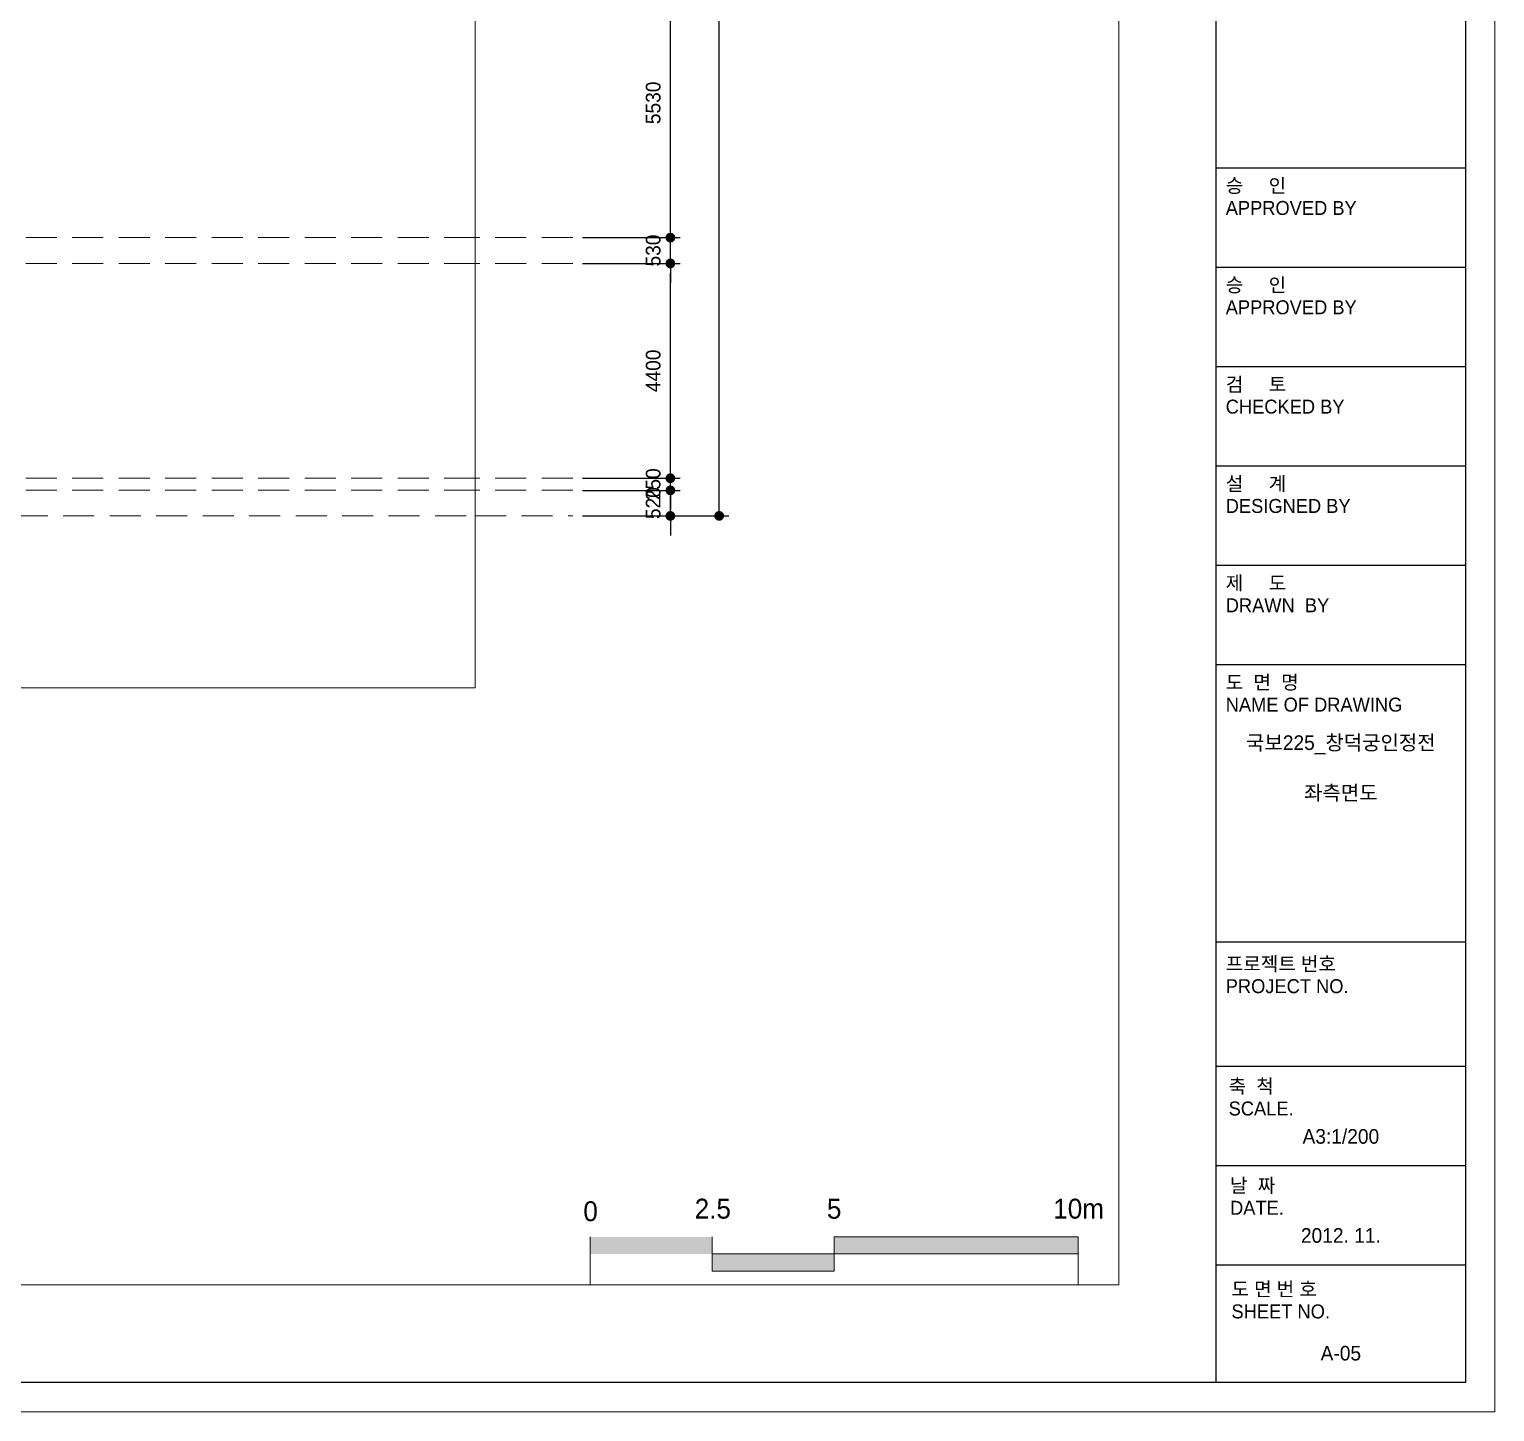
# Model space of a CAD drawing. Header units: millimetres. Extents: x -396231 to 224016, y 0 to 56679.
# Drawn here: x 103987 to 134016, y 0 to 28339 of the extents above; entities that cross this region are included whole.
import ezdxf
from ezdxf.enums import TextEntityAlignment as Align

# ---------------------------------------------------------------- set-up
doc = ezdxf.new("R2010")
doc.units = ezdxf.units.MM
doc.header["$XCLIPFRAME"] = 2
doc.linetypes.add('HIDDEN', pattern=[9.525, 6.35, -3.175])
doc.layers.add('dim', color=7, linetype='Continuous')
doc.layers.add('text', color=7, linetype='Continuous')
for name, color, linetype, lineweight in [('exdim', 1, 'HIDDEN', 9), ('IM', 2, 'Continuous', 9), ('scale', 7, 'Continuous', 9), ('WIPCO', 3, 'Continuous', 9)]:
    doc.layers.add(name, color=color, linetype=linetype, lineweight=lineweight)
doc.layers.add('Plot 설정선', color=251, linetype='Continuous', lineweight=9, plot=False)
doc.styles.add('WIPCO', font='')
doc.styles.get('WIPCO').set_extended_font_data('Dotum')
doc.dimstyles.new('WIPCO-DIM200', dxfattribs={"dimscale": 200, "dimtxt": 1.5, "dimasz": 1, "dimexe": 1, "dimexo": 1, "dimgap": 1, "dimtad": 1, "dimdec": 0, "dimrnd": 10, "dimzin": 0, "dimdsep": 46, "dimtxsty": 'WIPCO', "dimblk": 'DOT', "dimcen": 1, "dimdle": 2, "dimclrd": 256, "dimclre": 256, "dimclrt": 256, "dimadec": 0, "dimazin": 0, "dimtfac": 1, "dimtdec": 0, "dimtix": 1, "dimtmove": 2, "dimatfit": 3, "dimldrblk": 'DOT', "dimfxl": 0, "dimtolj": 1, "dimtzin": 0, "dimarcsym": 0})
picture_1 = doc.add_image_def('image3.jpg', size_in_pixel=(5000, 2422))

# ---------------------------------------------------------------- blocks, each defined once
blk = doc.blocks.new('_Dot')
at = {"color": 0, "linetype": 'ByBlock', "lineweight": -2}
blk.add_line((-0.5, 0), (-1, 0), dxfattribs=at)
at = {"color": 0, "linetype": 'ByBlock', "const_width": 0.5}
blk.add_lwpolyline([(-0.25, 0, 1), (0.25, 0, 1)], format="xyb", close=True, dxfattribs=at)
blk = doc.blocks.new('*D252')
at = {"layer": 'DEFPOINTS', "color": 0}
for p in [(115124, 18888), (117124, 18888), (115124, 18364)]:
    blk.add_point(p, dxfattribs=at)
at = {"layer": 'dim', "lineweight": -2}
for p, q in [((117124, 19088), (117124, 19288)), ((115324, 18888), (117324, 18888)), ((117124, 18364), (117124, 18888)), ((115324, 18364), (117324, 18364)), ((117124, 18164), (117124, 17964))]:
    blk.add_line(p, q, dxfattribs=at)
at = {"layer": 'dim', "lineweight": -2, "xscale": 200, "yscale": 200, "zscale": 200}
for p, rotation in [((117124, 18888), 270), ((117124, 18364), 90)]:
    blk.add_blockref('_Dot', p, dxfattribs=dict(at, rotation=rotation))
at = {"layer": 'dim', "insert": (116773, 18626), "char_height": 300, "attachment_point": 5, "rotation": 90, "style": 'WIPCO'}
blk.add_mtext('\\A1;520', dxfattribs=at)
blk = doc.blocks.new('*D253')
at = {"layer": 'DEFPOINTS', "color": 0}
for p in [(115124, 19136), (117124, 19136), (115124, 18888)]:
    blk.add_point(p, dxfattribs=at)
at = {"layer": 'dim', "lineweight": -2}
for p, q in [((117124, 19336), (117124, 19536)), ((115324, 19136), (117324, 19136)), ((117124, 18888), (117124, 19136)), ((115324, 18888), (117324, 18888)), ((117124, 18688), (117124, 18488))]:
    blk.add_line(p, q, dxfattribs=at)
at = {"layer": 'dim', "lineweight": -2, "xscale": 200, "yscale": 200, "zscale": 200}
for p, rotation in [((117124, 19136), 270), ((117124, 18888), 90)]:
    blk.add_blockref('_Dot', p, dxfattribs=dict(at, rotation=rotation))
at = {"layer": 'dim', "insert": (116773, 19012), "char_height": 300, "attachment_point": 5, "rotation": 90, "style": 'WIPCO'}
blk.add_mtext('\\A1;250', dxfattribs=at)
blk = doc.blocks.new('*D254')
at = {"layer": 'DEFPOINTS', "color": 0}
for p in [(115124, 23539), (117124, 23539), (115124, 19136)]:
    blk.add_point(p, dxfattribs=at)
at = {"layer": 'dim', "lineweight": -2}
for p, q in [((115324, 23539), (117324, 23539)), ((117124, 19336), (117124, 23339)), ((115324, 19136), (117324, 19136))]:
    blk.add_line(p, q, dxfattribs=at)
at = {"layer": 'dim', "lineweight": -2, "xscale": 200, "yscale": 200, "zscale": 200}
for p, rotation in [((117124, 23539), 90), ((117124, 19136), 270)]:
    blk.add_blockref('_Dot', p, dxfattribs=dict(at, rotation=rotation))
at = {"layer": 'dim', "insert": (116773, 21337), "char_height": 300, "attachment_point": 5, "rotation": 90, "style": 'WIPCO'}
blk.add_mtext('\\A1;4400', dxfattribs=at)
blk = doc.blocks.new('*D255')
at = {"layer": 'DEFPOINTS', "color": 0}
for p in [(115124, 24068), (117124, 24068), (115124, 23539)]:
    blk.add_point(p, dxfattribs=at)
at = {"layer": 'dim', "lineweight": -2}
for p, q in [((117124, 24268), (117124, 24468)), ((115324, 24068), (117324, 24068)), ((117124, 23539), (117124, 24068)), ((115324, 23539), (117324, 23539)), ((117124, 23339), (117124, 23139))]:
    blk.add_line(p, q, dxfattribs=at)
at = {"layer": 'dim', "lineweight": -2, "xscale": 200, "yscale": 200, "zscale": 200}
for p, rotation in [((117124, 24068), 270), ((117124, 23539), 90)]:
    blk.add_blockref('_Dot', p, dxfattribs=dict(at, rotation=rotation))
at = {"layer": 'dim', "insert": (116773, 23804), "char_height": 300, "attachment_point": 5, "rotation": 90, "style": 'WIPCO'}
blk.add_mtext('\\A1;530', dxfattribs=at)
blk = doc.blocks.new('*D256')
at = {"layer": 'DEFPOINTS', "color": 0}
for p in [(115124, 29594), (117124, 29594), (115124, 24068)]:
    blk.add_point(p, dxfattribs=at)
at = {"layer": 'dim', "lineweight": -2}
for p, q in [((115324, 29594), (117324, 29594)), ((117124, 24268), (117124, 29394)), ((115324, 24068), (117324, 24068))]:
    blk.add_line(p, q, dxfattribs=at)
at = {"layer": 'dim', "lineweight": -2, "xscale": 200, "yscale": 200, "zscale": 200}
for p, rotation in [((117124, 29594), 90), ((117124, 24068), 270)]:
    blk.add_blockref('_Dot', p, dxfattribs=dict(at, rotation=rotation))
at = {"layer": 'dim', "insert": (116773, 26831), "char_height": 300, "attachment_point": 5, "rotation": 90, "style": 'WIPCO'}
blk.add_mtext('\\A1;5530', dxfattribs=at)
blk = doc.blocks.new('*D273')
at = {"layer": 'DEFPOINTS', "color": 0}
for p in [(115124, 41430), (118124, 41430), (115124, 18364)]:
    blk.add_point(p, dxfattribs=at)
at = {"layer": 'dim', "lineweight": -2}
for p, q in [((115324, 41430), (118324, 41430)), ((118124, 18564), (118124, 41230)), ((115324, 18364), (118324, 18364))]:
    blk.add_line(p, q, dxfattribs=at)
at = {"layer": 'dim', "lineweight": -2, "xscale": 200, "yscale": 200, "zscale": 200}
for p, rotation in [((118124, 41430), 90), ((118124, 18364), 270)]:
    blk.add_blockref('_Dot', p, dxfattribs=dict(at, rotation=rotation))
at = {"layer": 'dim', "insert": (117773, 29897), "char_height": 300, "attachment_point": 5, "rotation": 90, "style": 'WIPCO'}
blk.add_mtext('\\A1;23070', dxfattribs=at)

msp = doc.modelspace()

# ---------------------------------------------------------------- hatches: boundary and pattern name
at = {"layer": 'scale'}
for points in [[(115481.9, 3233.5), (117981.9, 3233.5), (117981.9, 3584.1), (115481.9, 3584.1)], [(120481.9, 3584.1), (125481.9, 3584.1), (125481.9, 3233.5), (120481.9, 3233.5)], [(117981.9, 3233.5), (120481.9, 3233.5), (120481.9, 2882.9), (117981.9, 2882.9)]]:
    msp.add_hatch(color=256, dxfattribs=at).paths.add_polyline_path(points)

# ---------------------------------------------------------------- linework, layer by layer
at = {"layer": 'exdim', "color": 255, "ltscale": 100}
for p, q in [((113123.6, 24068.3), (66460.6, 24068.3)), ((113123.6, 23538.8), (91735.7, 23538.8)), ((113123.6, 19136.2), (91735.7, 19136.2)), ((113123.6, 18888.4), (91735.7, 18888.4)), ((94206.3, 18363.6), (113123.6, 18363.6))]:
    msp.add_line(p, q, dxfattribs=at)
at = {"layer": 'exdim', "color": 1, "ltscale": 100}
for p, q in [((115123.6, 24068.3), (113123.6, 24068.3)), ((115123.6, 23538.8), (113123.6, 23538.8)), ((115123.6, 19136.2), (113123.6, 19136.2)), ((115123.6, 18888.4), (113123.6, 18888.4)), ((113123.6, 18363.6), (115123.6, 18363.6))]:
    msp.add_line(p, q, dxfattribs=at)
at = {"layer": 'Plot 설정선'}
msp.add_lwpolyline([(53769.3, 56678.6), (53769.3, 0), (53769.3, 56678.6), (134016.3, 56678.6), (53769.3, 56678.6), (53769.3, 0), (53769.3, 56678.6), (134016.3, 56678.6), (134016.3, 0), (53769.3, 0), (134016.3, 0), (134016.3, 56678.6), (134016.3, 0), (53769.3, 0)], dxfattribs=at)
msp.add_lwpolyline([(56369.3, 54078.6), (126311.7, 54078.6), (126311.7, 2600), (56369.3, 2600)], close=True, dxfattribs=at)
at = {"layer": 'scale'}
for p, q in [((115481.9, 3584.1), (115481.9, 2600)), ((125481.9, 3584.1), (125481.9, 2600)), ((125481.9, 3233.5), (124815.2, 3233.5))]:
    msp.add_line(p, q, dxfattribs=at)
msp.add_lwpolyline([(117981.9, 2882.9), (117981.9, 3584.1)], dxfattribs=at)
for points in [[(120481.9, 3584.1), (125481.9, 3584.1), (125481.9, 3233.5), (120481.9, 3233.5)], [(117981.9, 3233.5), (120481.9, 3233.5), (120481.9, 2882.9), (117981.9, 2882.9)]]:
    msp.add_lwpolyline(points, close=True, dxfattribs=at)
at = {"layer": 'WIPCO', "color": 3, "lineweight": -3}
msp.add_lwpolyline([(133416.3, 600), (54369.3, 600), (54369.3, 56078.6), (133416.3, 56078.6)], close=True, dxfattribs=at)
for points in [[(128311.7, 600), (128311.7, 56078.6)], [(128311.7, 25498), (133416.3, 25498)], [(128311.7, 23461.7), (133416.3, 23461.7)], [(128311.7, 21425.4), (133416.3, 21425.4)], [(128311.7, 19389.1), (133416.3, 19389.1)], [(128311.7, 17352.8), (133416.3, 17352.8)], [(128311.7, 15316.6), (133416.3, 15316.6)], [(128311.7, 9631.3), (133416.3, 9631.3)], [(128311.7, 7085.9), (133416.3, 7085.9)], [(128311.7, 5049.7), (133416.3, 5049.7)], [(128311.7, 3013.4), (133416.3, 3013.4)]]:
    msp.add_lwpolyline(points, dxfattribs=at)

# ---------------------------------------------------------------- texts
at = {"layer": 'scale', "style": 'WIPCO'}
for s, height, p in [('0', 408.3, (115489.6, 3782.6)), ('2.5', 408.33, (117994.2, 3835.6)), ('5', 408.3, (120480.8, 3833.7)), ('10m', 408.33, (125490, 3835.6))]:
    msp.add_text(s, height=height, dxfattribs=at).set_placement(p, align=Align.BOTTOM_CENTER)
at = {"layer": 'text', "style": 'WIPCO'}
for s, p in [('국보225_창덕궁인정전', (130864, 13691.9)), ('좌측면도', (130864, 12691.9)), ('A3:1/200', (130864, 5649.7)), ('2012. 11.', (130864, 3613.4)), ('A-05', (130864, 1200))]:
    msp.add_text(s, height=300, dxfattribs=at).set_placement(p, align=Align.MIDDLE)
at = {"layer": 'WIPCO', "color": 3, "lineweight": -3, "style": 'WIPCO'}
for s, height, p in [('승     인', 286.25, (128504.5, 24991.5)), ('APPROVED BY', 286.253, (128504.5, 24533.4)), ('승     인', 286.25, (128504.5, 22955.3)), ('APPROVED BY', 286.253, (128504.5, 22497.1)), ('검     토', 286.25, (128504.5, 20919)), ('CHECKED BY', 286.25, (128504.5, 20460.8)), ('설     계', 286.25, (128504.5, 18882.7)), ('DESIGNED BY', 286.253, (128504.5, 18424.5)), ('제     도', 286.25, (128504.5, 16846.4)), ('DRAWN  BY', 286.25, (128504.5, 16388.3)), ('도  면  명', 286.25, (128504.5, 14810.2)), ('NAME OF DRAWING', 286.253, (128504.5, 14352)), ('프로젝트 번호', 286.25, (128504.5, 9038.3)), ('PROJECT NO.', 286.253, (128504.5, 8580.2)), ('축  척', 286.25, (128563.5, 6530.7)), ('SCALE.', 286.25, (128563.5, 6072.5)), ('날  짜', 286.25, (128593, 4495)), ('DATE.', 286.25, (128593, 4036.9)), ('도 면 번 호', 286.25, (128622.5, 2370.9)), ('SHEET NO.', 286.25, (128622.5, 1912.7))]:
    msp.add_text(s, height=height, dxfattribs=at).set_placement(p)

# ---------------------------------------------------------------- dimensions: what is measured, and where the dimension line sits
at = {"layer": 'dim'}
for base, p1, p2, picture, middle in [((118123.6, 41430.3), (115123.6, 18363.6), (115123.6, 41430.3), '*D273', (117773.4, 29897)), ((117123.6, 29594.4), (115123.6, 24068.3), (115123.6, 29594.4), '*D256', (116773.4, 26831.4)), ((117123.6276, 24068.3451), (115123.6276, 23538.8436), (115123.6276, 24068.3451), '*D255', (116773.424, 23803.5943)), ((117123.6, 23538.8), (115123.6, 19136.2), (115123.6, 23538.8), '*D254', (116773.4, 21337.5)), ((117123.6, 19136.2), (115123.6, 18888.4), (115123.6, 19136.2), '*D253', (116773.4, 19012.3)), ((117123.6, 18888.4), (115123.6, 18363.6), (115123.6, 18888.4), '*D252', (116773.4, 18626))]:
    dim = msp.add_linear_dim(base=base, p1=p1, p2=p2, angle=270, dimstyle='WIPCO-DIM200', dxfattribs=at)
    dim.commit()
    dim.dimension.update_dxf_attribs({"geometry": picture, "text_midpoint": middle})

# ---------------------------------------------------------------- pictures from other files: only their frames are drawn
at = {"layer": 'IM'}
image = msp.add_image(picture_1, insert=(55443.9, 12973.9), size_in_units=(68753.8, 33304.3), dxfattribs=at)
image.set_boundary_path([(800.674, 277.361), (4194.163, 2285.648)])

doc.saveas('drawing.dxf')
